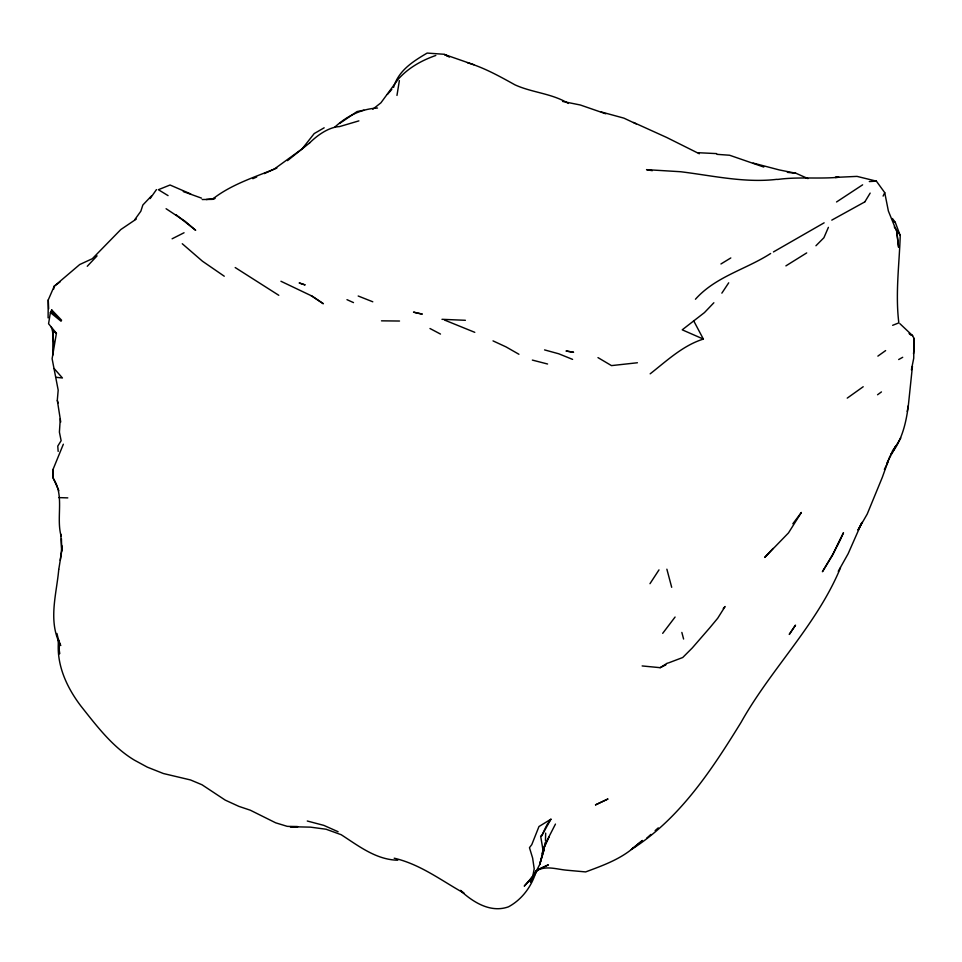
<?xml version="1.0" encoding="UTF-8"?>
<svg xmlns="http://www.w3.org/2000/svg" width="962" height="962" viewBox="0 0 962 962"><rect width="100%" height="100%" fill="white"/><g stroke="black" fill="none" stroke-linecap="round" stroke-linejoin="round"><path stroke-width="1.44" d="M911.399 369.829L913.732 358.213L913.9 338.239L912.601 335.678L899.927 323.701M913.852 350.709L913.9 338.239M52.982 477.224L53.03 469.444L63.348 444.216M48.1 317.881L48.256 299.916L54.161 286.363M52.742 355.255L53.006 332.01L51.178 326.924M53.03 469.444L52.874 477.886C64.983 495.286 55.844 517.075 61.135 536.207M545.454 840.547L545.67 833.14M900.216 236.183C899.217 265.055 895.285 294.107 898.833 322.883L892.64 325.312M60.293 418.71L59.403 432.13L61.135 440.692L57.768 446.103L58.165 451.406M912.445 366.257L908.332 405.651C906.06 423.027 902.043 440.44 890.8 454.437L900.781 438.011M58.826 569.167L61.712 551.058L61.436 538.708M60.269 560.353L62.085 545.971M61.616 320.25L51.732 309.944L50.397 312.554L48.569 323.737L56.409 333.285L52.116 358.73L58.189 390.139L57.299 400.252L58.057 403.03M913.503 353.751L913.876 350.889M396.969 95.43L399.362 80.652M53.704 289.045L54.197 286.255L79.714 264.538L92.328 258.706L120.803 229.557L136.255 219.095M545.394 842.183L539.706 864.465L530.531 882.407L535.798 870.971M533.441 876.394L524.254 886.11L532.732 876.49L534.199 868.806L532.635 858.092L529.461 847.666L531.77 844.66L538.973 826.526L550.913 819.215L541.702 835.798L540.632 835.99L542.833 849.061M907.214 411.447L908.332 405.651M838.251 571.344L848.135 553.739L861.952 522.39L857.996 530.074L867.219 514.057L882.322 477.332L889.97 455.988M542.039 853.498L543.446 849.386M542.845 851.478L545.911 842.712L555.459 824.073M543.939 848.051L549.218 836.724M840.499 567.772C816.882 624.879 771.043 668.782 741.041 722.402C711.615 770.069 679.725 818.83 631.445 849.422L642.327 840.535L631.445 849.422M828.402 227.345L823.893 237.758L815.944 245.755M841.004 538.047L843.482 532.756L833.212 553.595L822.414 571.741L832.395 555.483L841.004 538.047L837.132 545.899M541.702 835.798L546.284 826.081M883.104 196.104L884.739 192.653L876.382 181.145L857.01 176.383L835.16 177.405L838.972 177.248C818.614 179.1 798.111 176.647 777.681 179.449L776.947 179.329C744.744 183.177 712.457 175.613 680.579 171.729L646.536 169.649L652.284 170.683M150.132 198.581L156.457 189.61M534.499 874.446L536.315 870.766C532.106 885.761 522.306 899.386 508.465 906.829C490.644 913.227 473.184 902.284 460.473 890.596M884.367 469.408L887.818 462.445M886.976 462.938L895.899 445.851L892.279 451.238M393.578 87.41C398.436 70.575 413.035 61.364 427.152 53.078L444.264 54.281L448.076 56.325M534.054 875.841L537.445 870.153L548.364 864.85L537.71 869.624M864.826 201.9L870.165 193.097M649.975 583.693L658.994 569.877M721.861 293.145L728.703 282.816M435.81 55.471C421.596 60.426 408.225 67.905 398.148 79.305L380.928 102.802L372.811 109.223M532.732 876.49L536.748 870.658L528.691 881.553M134.668 219.817L140.849 211.195L142.857 205.002L151.371 196.044M546.861 824.867L550.913 819.215M662.686 633.357L675.083 617.039M387.421 94.42L391.811 89.418M792.844 523.761L801.37 512.457L788.479 532.924L764.718 557.419L773.099 548.448M723.28 608.453L725.071 606.517L717.7 618.253L709.764 627.813L692.291 647.931L682.719 657.515L668.289 662.998M87.265 266.27L97.078 255.868M713.864 302.753L704.437 312.602L682.226 329.822L703.366 339.093C683.104 345.334 666.642 360.906 650.168 373.833M309.572 142.977L287.506 160.642M695.454 299.23C715.608 276.563 745.863 269.48 770.646 253.499M377.489 108.045C361.111 108.886 346.813 116.089 334.776 127.152M646.668 838.215L650.901 834.427M655.146 830.627L658.261 827.873M339.622 123.461L357.058 111.568L363.949 110.173M863.203 386.736L847.233 398.124M632.828 848.364C619.167 859.727 602.068 865.812 585.63 871.921L566.702 870.201C556.625 869.311 545.995 865.283 536.495 870.742M54.197 286.255L60.101 281.866M877.56 394.757L881.445 391.919M202.2 199.531L212.265 199.374C231.229 184.355 254.75 177.176 276.84 168.097M877.873 356.12L885.629 350.589M836.543 201.972L862.625 184.824M642.147 665.944L660.16 667.676L667.315 663.131M806.697 252.91L785.894 265.885M720.947 263.973L730.807 257.948M324.158 127.802L314.201 133.574L302.104 148.906L274.386 168.975L264.358 173.605M824.133 222.823L773.448 251.936M898.676 359.535L902.705 357.299M864.718 201.948L831.781 220.13M172.114 238.792L184.043 232.756M660.16 667.676L665.884 664.862M252.814 178.704L256.674 177.008M51.912 311.892L50.397 312.554L61.111 321.272L51.912 311.892L51.732 309.944M869.299 181.553L876.382 181.145M358.886 120.875L339.562 126.587A44.877 22.607 -51 0 0 309.572 142.977M212.265 199.374L215.091 198.388L206.193 199.531M717.003 154.341L729.605 155.243L763.768 167.039M637.409 362.758L611.483 365.608L597.979 357.611M297.775 826.755L287.217 826.346L275.685 822.823L250.348 810.22L238.877 806.372L225.24 800.119L201.984 784.751L190.536 779.954L163.42 773.532L147.318 767.147L134.476 760.184C112.506 747.041 96.597 725.817 80.94 706.096C66.594 687.205 56.121 664.441 58.574 640.175L59.548 653.919L58.333 639.201L56.926 633.477M297.414 826.514L290.139 826.683L310.522 827.152L326.082 829.232L341.149 834.691C358.561 845.911 376.106 859.775 397.787 860.22M716.594 153.607L698.075 152.705M381.481 320.839L399.519 321.031M58.85 497.607L67.797 497.883M441.979 319.312L465.392 320.298M55.832 377.296L62.434 377.97L54.137 368.542M787.361 172.354L795.863 173.256L779.196 169.913L753.138 163.071M418.025 313.275L422.294 314.093L413.516 312.109L416.594 312.999M562.566 101.419L580.314 104.99L605.771 113.793M544.564 349.903L558.718 353.775L572.594 359.391M532.359 360.089L547.582 364.009M307.275 821.007L323.881 825.396L338.119 831.733M601.286 111.965L623.893 118.134L636.195 123.894M467.4 62.698C484.199 67.713 499.711 76.371 514.959 84.836C532.13 92.689 551.815 93.35 568.362 103.439M473.785 64.694L444.612 54.545L449.41 57.083M394.204 858.2C420.178 864.213 441.233 880.458 463.949 893.133L460.606 890.379M183.285 191.57L201.503 198.136M358.189 296.007L372.787 301.791M444.636 320.093L474.783 332.335M311.075 295.587L323.364 303.751L312.289 296.224L280.94 281.265M190.68 193.939L170.046 185.005L158.381 189.706L168.061 195.611M633.537 122.451L666.666 137.458L699.338 153.764M796.199 173.364L807.984 178.607M346.981 299.663L353.499 302.597M493.025 340.885L506.06 346.909L518.927 354.269M910.076 334.427L912.601 335.678L909.054 333.537M429.978 328.511L440.488 334.067M166.089 208.718L185.149 221.32L195.683 230.303L175.926 214.646M892.844 220.887L895.285 222.378L900.155 235.401M278.788 295.298L235.197 267.544M56.409 333.285L52.489 330.796L53.908 344.709M224.266 276.214L202.465 261.219L182.263 243.735M892.411 218.494L895.285 222.378M894.263 226.9L900.035 234.956M693.578 320.611L703.366 339.093M53.379 478.499L58.886 490.716M58.333 639.201L60.69 645.562C47.691 621.488 56.505 594.636 58.754 569.48M896.44 230.868L888.371 211.003L884.739 192.653M666.87 569.191L671.692 587.301M681.854 632.431L683.597 639.033M57.335 400.505L60.726 422.017M896.668 231.325L898.592 247.318L896.921 232.467M60.798 534.126L61.712 551.058M48.256 299.916L48.665 308.826M543.951 849.999L539.706 864.465L543.951 849.999M794.648 626.37L789.261 634.439L795.526 625.144L794.648 626.37M607.792 799.061L595.538 804.857L607.792 799.061M573.484 352.26L566.257 351.034L573.484 352.26M304.918 284.86L299.338 282.996L304.918 284.86"/></g></svg>
